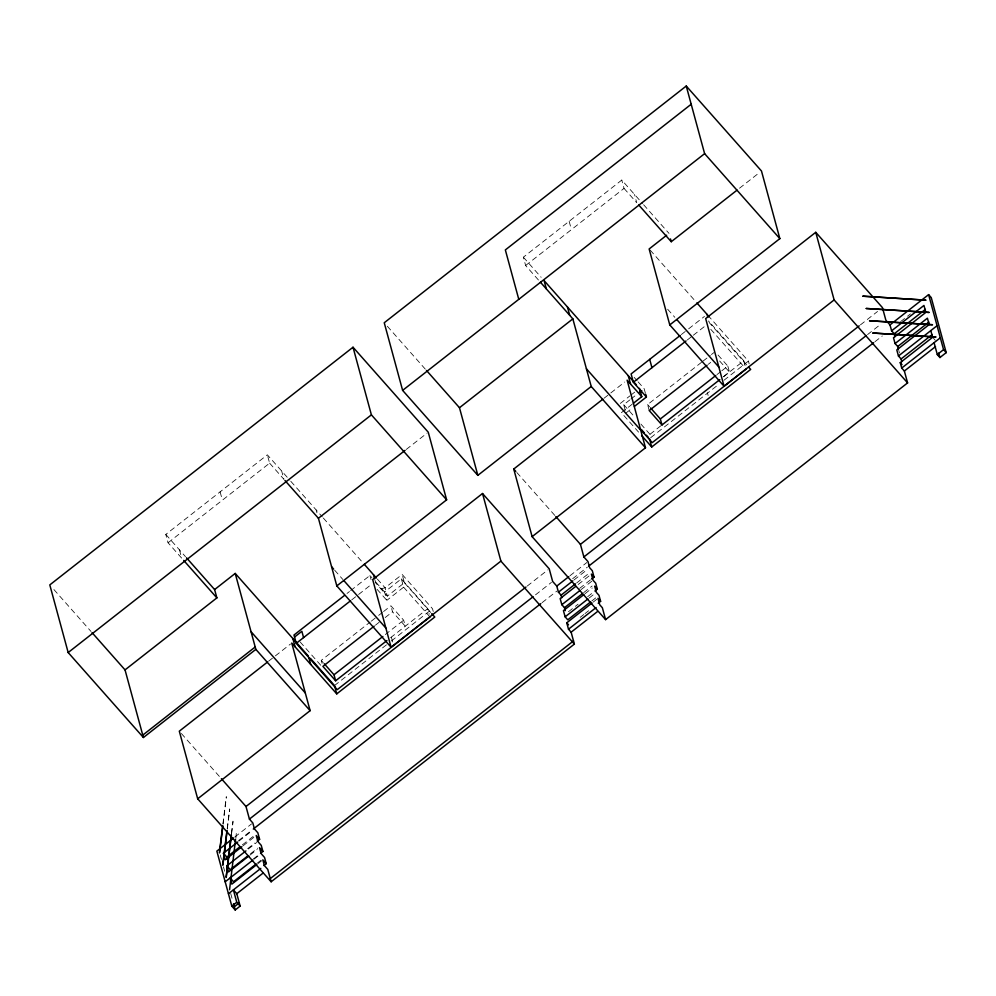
<?xml version="1.0" encoding="UTF-8"?>
<svg xmlns="http://www.w3.org/2000/svg" width="996" height="996" viewBox="0 0 996 996"><rect width="100%" height="100%" fill="white"/><g stroke="black" fill="none" stroke-linecap="round" stroke-linejoin="round"><path stroke-width="0.75" stroke-dasharray="4.98 3.74" d="M222.955 823.767L226.279 796.601M223.067 824.215L226.391 797.049M227.213 828.51L229.615 808.889M227.325 828.946L229.727 809.325M231.47 833.241L232.952 821.165M231.595 833.677L233.064 821.613M235.853 838.42L236.289 833.44M179.442 549.829L181.695 558.158L168.063 542.758L165.797 534.429L267.351 454.836L289.786 480.159M538.463 280.013L525.627 265.521L523.361 257.192L621.778 180.064L642.619 203.595M168.063 542.758L269.617 463.152L267.351 454.836M525.627 265.521L624.031 188.381L621.778 180.064M406.293 449.42L427.035 433.16M739.53 188.207L759.039 172.918M347.031 593.442L349.447 591.549M350.654 590.603L369.939 575.489L371.894 577.692M681.351 334.544L687.439 329.776M688.659 328.817L704.483 316.404M268.522 661.244L290.533 644.001M603.962 398.313L624.691 382.066M351.737 599.853L372.205 583.805M687.265 340.01L692.133 336.187M693.353 335.229L704.309 326.638M433.26 611.494L432.513 608.73L402.147 574.431L385.091 587.802L380.87 588.81M620.296 403.43L629.908 395.898M631.103 394.964L634.701 392.138M401.363 578.875L403.617 587.204L386.846 600.351L384.581 592.022L401.363 578.875L427.72 608.656L429.226 614.196M625.251 410.24L623.733 404.687L629.746 399.981M630.941 399.035L636.954 394.329M375.006 580.257L375.753 583.034L387.344 596.118L404.413 582.747L402.147 574.431M632.161 404.227L621.367 412.693L638.573 432.127M625.998 413.004L631.999 408.298M322.082 663.386L321.26 660.373L370.126 622.077M371.346 621.118L377.459 616.325M378.679 615.366L382.34 612.503M383.56 611.544L390.893 605.792L403.641 620.184L405.272 626.185L392.524 611.793L390.893 605.792M649.23 410.576L647.599 404.575L701.819 362.071M703.027 361.125L710.26 355.46M711.468 354.514L713.871 352.621M375.417 625.202L379.09 622.326M385.191 617.545L392.524 611.793M708.281 364.299L710.683 362.407M385.315 634.552L403.641 620.184M716.983 374.571L720.594 371.732M721.801 370.798L727.827 366.067L717.045 353.891M660.821 425.815L649.965 434.318L645.757 435.327M723.395 376.762L743.775 360.789L708.517 320.961M390.606 637.677L427.72 608.656M723.432 376.799L729.458 372.068L727.827 366.067M334.494 685.559L386.535 644.773M391.366 640.976L432.513 608.73M650.687 437.705L719.1 384.083M723.992 380.248L748.419 361.1L709.09 316.666M527.208 586.071L547.999 569.787M860.432 324.883L877.551 311.462M535.524 594.836L551.423 582.386M867.528 334.594L880.974 324.061M234.832 837.026L251.615 823.866M569.986 575.738L586.793 562.553M238.592 840.549L252.05 830.004M542.085 602.655L556.776 591.138M572.688 578.676L587.366 567.16M874.961 341.728L882.294 335.976M900.658 321.584L910.444 313.914M238.94 841.085L252.05 830.801M574.045 579.946L587.254 569.588M242.327 844.907L254.254 835.569M576.684 582.921L589.893 572.576M243.099 845.778L253.831 837.362M578.178 584.465L590.192 575.053M247.68 848.667L254.839 843.064M579.622 588.387L590.429 579.909M248.328 849.015L256.669 842.479M581.042 589.644L591.848 581.166M250.519 853.784L257.678 848.169M583.681 592.62L592.097 586.034M249.984 855.116L257.13 849.501M585.05 593.678L592.259 588.026M568.479 611.718L578.091 604.186M587.69 596.666L593.703 591.96M253.37 858.938L259.334 854.269M253.992 859.224L258.761 855.489M589.146 598.011L593.952 594.239M257.379 863.059L260.952 860.245M591.786 600.986L597.787 596.28M258.064 863.582L261.649 860.781M593.168 602.119L596.778 599.293M580.207 617.333L583.805 614.507M585.001 613.573L588.611 610.747M933.489 338.279L935.244 340.271M643.628 204.74L669.001 233.4M624.031 188.381L636.755 202.748L634.489 194.432M650.164 250.108L695.893 301.763M746.651 364.86L709.326 322.704L708.579 319.928M710.771 329.29L744.024 366.827M719.647 361L729.458 372.068M667.644 309.221L674.815 317.313M634.116 377.335L637.129 380.746M638.125 381.879L644.151 388.677L645.669 394.229M523.361 257.192L541.139 277.274M647.599 404.575L649.554 406.791M623.733 404.687L634.838 417.224M640.889 424.059L649.965 434.318L650.724 437.082M387.332 326.252L425.466 369.317M516.824 472.502L554.784 515.38M404.413 582.747L430.72 612.478M403.617 587.204L429.986 616.972M290.807 481.305L322.318 516.899M323.339 518.057L363.254 563.151M377.36 579.074L385.091 587.802L387.344 596.118M375.803 582.1L384.581 592.022M269.617 463.152L283.935 479.313L281.669 470.996M377.086 589.321L386.846 600.351M334.668 570.222L342.861 579.485M321.26 660.373L323.227 662.589M300.145 641.972L321.671 666.287M165.797 534.429L185.468 556.652M53.921 589.57L91.022 631.476M181.359 733.504L220.353 777.54M898.753 350.368L899.45 352.933M748.419 361.1L749.179 363.864M743.775 360.789L746.029 369.105M707.372 392.685L708.131 395.462M569.152 221.311L571.405 229.628M391.341 637.179L392.847 642.719M369.939 575.489L371.072 579.647M316.168 509.964L316.927 512.741M220.116 491.862L222.369 500.191M220.241 854.942L221.448 859.386M223.453 866.794L224.66 871.239M230.699 893.449L232.305 899.376"/><path stroke-width="1.49" d="M219.444 852.452L222.581 826.792M219.556 852.887L222.88 825.721M222.78 864.727L226.839 831.523M222.892 865.175L227.15 830.452M226.117 877.003L231.284 834.748M226.229 877.451L231.408 835.196M229.566 889.727L235.542 839.479M391.079 647.213L372.703 579.585L482.525 493.506L500.901 561.122L391.079 647.213L336.81 585.909L446.631 499.83L428.255 432.202L353.02 347.231L49.8 584.913L68.176 652.542L143.412 737.513L255.848 649.367L235.218 573.422L214.613 589.57L216.879 597.886L125.035 669.885L143.412 737.513M724.055 386.211L705.678 318.583L815.749 232.305L834.125 299.921L724.055 386.211L669.773 324.908L779.843 238.629L761.479 171.001L686.244 86.029L384.244 322.754L402.621 390.382L477.843 475.353L591.226 386.485L572.849 318.857L540.442 282.242M691.187 104.244L505.346 249.921L518.779 299.323M68.176 652.542L371.396 414.859L353.02 347.231M402.621 390.382L704.62 153.658L686.244 86.029M666.66 235.23L649.143 248.963L669.773 324.908M336.81 585.909L318.434 518.281L405.073 450.379M477.843 475.353L459.48 407.725L572.849 318.857M638.785 205.039L671.254 241.717L737.09 190.112M142.764 735.123L255.2 646.989M344.628 595.334L293.994 635.025L296.248 643.341L337.258 689.655L429.986 616.972M294.542 637.042L301.863 631.302L303.568 637.602M680.131 335.503L631.103 373.936L633.356 382.252L646.416 397.006L634.402 406.418M267.302 662.203L179.305 731.188L197.681 798.804L271.149 881.784L574.368 644.101L571.131 632.199L568.492 629.211L566.749 622.824L591.973 603.053M930.787 330.622L932.605 337.295L900.26 362.644L901.716 368.047L904.356 371.022L907.593 382.9L605.593 619.624L532.125 536.657L513.749 469.029L602.742 399.272M296.248 643.341L350.53 600.8M633.356 382.252L686.045 340.956M639.357 392.449L641.76 390.569M633.369 403.28L641.773 396.694L639.507 388.378M374.197 626.16L322.891 666.386L335.64 680.778L386.946 640.553M707.073 365.233L649.23 410.576L661.979 424.968L719.809 379.625M335.64 680.778L334.009 674.765L382.875 636.469M661.979 424.968L660.348 418.967L715.775 375.517M197.681 798.804L310.117 710.671L291.753 643.043L336.76 693.876L434.779 617.047L431.741 613.623M532.125 536.657L645.495 447.777L627.119 380.161L641.773 396.694M746.029 369.105L652.231 442.635L639.83 428.629M641.611 435.551L651.733 446.992L750.685 369.416L748.668 367.138M257.217 841.184L259.607 839.317L257.827 832.756L254.441 828.933L252.81 822.933L249.423 819.11L246 806.511L525.988 587.03M591.624 578.975L594.027 577.095L592.296 570.683L589.644 567.708L588.001 561.62L583.868 556.951L580.444 544.351L859.212 325.841M249.423 819.11L533.084 596.753M583.868 556.951L866.296 335.552M233.637 837.96L216.854 851.119L231.807 906.148L235.193 909.971L240.148 906.086L236.774 893.698L233.388 889.876L236.762 902.264L240.148 906.086M561.769 597.725L561.072 595.16L558.432 592.172L556.776 586.084L568.778 576.672M894.993 336.573L894.246 333.785L891.607 330.809L890.001 324.895L928.608 294.629L931.248 297.605L946.2 352.634L939.938 357.539L937.298 354.564L934.074 342.686M253.283 829.046L540.865 603.613M588.599 566.201L873.729 342.686M241.916 846.712L225.221 859.797L223.44 853.236L237.745 842.018M891.607 330.809L923.952 305.448L925.844 312.395L893.487 337.756L895.068 343.533L897.707 346.521L898.404 349.086M558.432 592.172L572.837 580.88M894.246 333.785L925.396 309.37M227.536 859.685L226.827 857.058L239.936 846.787M561.072 595.16L575.476 583.868M575.775 586.345L560.163 598.584L561.831 604.697L564.471 607.685L565.28 610.648M248.788 856.05L228.52 871.936L226.864 865.848L245.937 850.895M561.831 604.697L579.846 590.578M895.068 343.533L927.413 318.185L929.156 324.584L896.798 349.945L898.442 355.983L901.081 358.958L901.803 361.635M248.129 855.651L230.25 869.67L226.864 865.848M564.471 607.685L582.486 593.566M897.707 346.521L928.857 322.106M583.855 594.624L563.437 610.623L565.13 616.835L567.77 619.823L590.578 601.933M594.898 591.014L597.301 589.134L595.695 583.208L593.056 580.232L591.387 574.107L594.027 577.095M260.516 853.323L262.907 851.456L261.251 845.367L257.864 841.545L256.221 835.495L259.607 839.317M225.183 881.809L252.797 860.158M565.13 616.835L587.939 598.945M898.442 355.983L937.049 325.717M256.184 863.993L233.525 881.746L230.138 877.924L231.831 884.149L256.868 864.516M901.081 358.958L932.231 334.544M598.21 603.215L600.613 601.335L598.994 595.347L596.343 592.359L594.662 586.146L597.301 589.134M263.84 865.536L266.218 863.669L264.538 857.444L261.151 853.622L259.52 847.633L262.907 851.456M228.433 893.761L260.815 868.375M568.492 629.211L596.106 607.56M901.716 368.047L940.336 337.781M236.774 893.698L263.006 873.131M571.131 632.199L597.55 611.494M904.356 371.022L935.518 346.608M231.807 906.148L236.762 902.264M937.298 354.564L943.561 349.646L928.608 294.629M234.321 906.783L239.277 902.899M270.277 878.597L573.497 640.914M943.561 349.646L946.2 352.634M815.749 232.305L882.444 307.627L885.867 320.226L890.001 324.895M900.26 362.644L902.015 364.636M704.62 153.658L779.843 238.629M834.125 299.921L907.593 382.9M696.901 302.909L709.09 316.666M676.857 319.629L718.851 367.051M636.432 384.904L544.102 280.611L546.356 288.94M650.537 407.899L660.348 418.967M641.374 429.513L644.4 432.949M646.429 435.24L648.458 437.518M586.42 368.794L640.689 430.098M591.226 386.485L645.495 447.777M426.5 370.475L459.48 407.725M513.749 469.029L515.804 471.345M555.818 516.538L580.444 544.351M600.613 601.335L597.974 598.347L599.716 604.746L602.356 607.722L605.593 619.624M482.525 493.506L549.219 568.828L552.643 581.427L556.776 586.084M566.749 622.824L568.517 624.816M371.396 414.859L446.631 499.83M500.901 561.122L574.368 644.101M364.287 564.296L376.388 577.979M284.943 480.47L318.434 518.281M331.606 566.761L333.648 569.065M343.894 580.631L385.875 628.053M324.198 663.697L334.009 674.765M235.218 573.422L308.424 656.115M310.428 658.381L334.494 685.559L336.76 693.876M186.476 557.785L214.613 589.57M251.042 631.688L305.311 692.979M183.712 560.424L216.879 597.886M255.848 649.367L310.117 710.671M92.055 632.634L125.035 669.885M221.373 778.698L246 806.511M266.218 863.669L262.832 859.847L264.388 865.574L267.775 869.396L271.149 881.784M223.44 853.236L226.827 857.058M938.73 353.094L939.938 357.539M707.073 314.387L707.82 317.164M670.507 238.94L671.254 241.717M649.691 359.369L651.944 367.686M645.669 394.229L646.416 397.006M649.467 438.663L651.733 446.992M628.239 375.654L630.505 383.97M567.459 307.005L569.724 315.321M373.488 574.704L374.62 578.863M308.81 657.497L310.69 664.432M292.861 638.536L295.127 646.865M233.512 903.82L235.193 909.971M925.757 300.157L862.922 296.198L925.757 300.157M929.094 312.433L866.246 308.486L929.094 312.433M932.43 324.721L869.583 320.762L932.43 324.721M935.767 336.997L872.919 333.038L935.767 336.997"/></g></svg>
